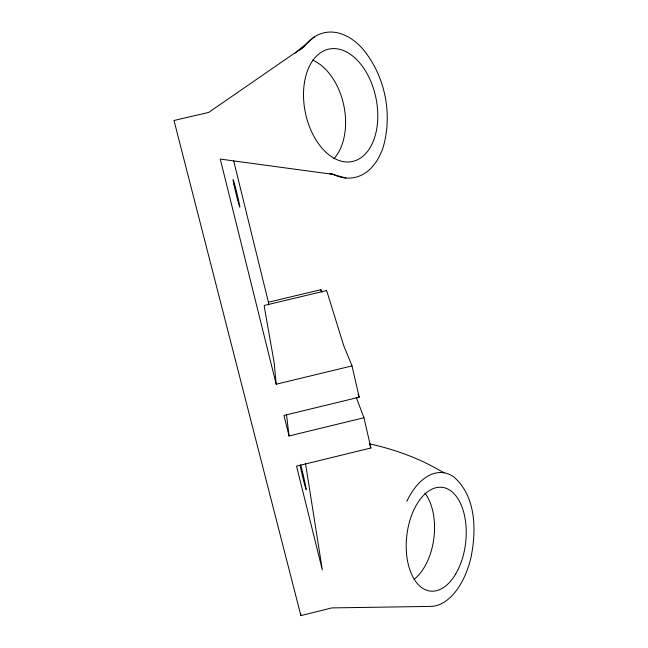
<?xml version="1.0" encoding="UTF-8"?>
<svg xmlns="http://www.w3.org/2000/svg" width="648" height="648" viewBox="0 0 648 648"><rect width="100%" height="100%" fill="white"/><g stroke="black" fill="none" stroke-linecap="round" stroke-linejoin="round"><path stroke-width="0.97" d="M295.115 53.136L314.499 36.855M299.862 50.147L304.511 46.291A73.945 46.437 78.4 0 1 362.337 48.422C384.855 75.144 392.842 113.303 383.284 146.877A73.945 46.437 78.4 0 1 333.323 174.417L220.263 159.076L276.202 384.224L352.01 365.901L359.211 397.184L283.962 415.441L289.057 435.966L363.949 417.741L370.907 447.979L296.557 466.147L322.323 569.867L305.508 463.514M304.511 46.291L208.672 112.42L173.988 120.488L300.883 615.6L331.776 607.905L430.45 606.407A67.23 38.175 -83.6 0 0 470.821 558.293C476.515 530.866 476.499 496.311 453.446 476.62A67.23 38.175 -83.6 0 0 406.831 501.358M268.677 305.022L268.41 302.219L320.873 289.68L321.943 292.289M264.368 305.435L326.317 290.628M329.427 173.348L333.323 174.417M329.33 173.445L345.878 177.998M444.155 472.821L434.241 467.362A767.864 308.237 -28.2 0 0 369.263 443.742M352.01 365.901L343.699 345.578L327.613 293.674A44.145 1.499 76.5 0 0 326.268 290.652M358.117 394.365L359.211 397.184M356.214 397.264L363.949 417.741M369.53 444.18L370.907 447.979M233.677 160.834L268.41 302.219M320.873 289.68L321.319 291.6M286.44 414.194L289.057 435.966M300.68 613.583L300.883 615.6M276.202 384.224L274.12 362.337L264.635 308.731A44.226 1.377 76.6 0 1 264.416 305.435M300.68 464.729A14.92 0.486 76.8 0 1 305.435 484.979A14.92 0.486 76.8 0 1 304.997 486.089A14.92 0.486 76.8 0 1 300.218 465.912M312.611 60.078A55.704 36.304 77.8 0 1 343.699 104.927A55.704 36.304 77.8 0 1 333.979 158.647M424.902 493.063A50.779 30.019 -83.1 0 1 414.048 579.393M304.43 82.62A57.413 36.037 78.4 0 0 351.629 161.644A57.413 36.037 78.4 0 0 365.893 71.628A57.413 36.037 78.4 0 0 304.43 82.62M233.952 184.599A14.248 0.454 76.3 0 0 239.728 207.093A14.248 0.454 76.3 0 0 235.742 188.673A14.248 0.454 76.3 0 0 233.952 184.599M455.73 573.942A52.205 29.63 -83.6 0 0 446.229 488.349A52.205 29.63 -83.6 0 0 406.709 555.336A52.205 29.63 -83.6 0 0 455.73 573.942"/></g></svg>
